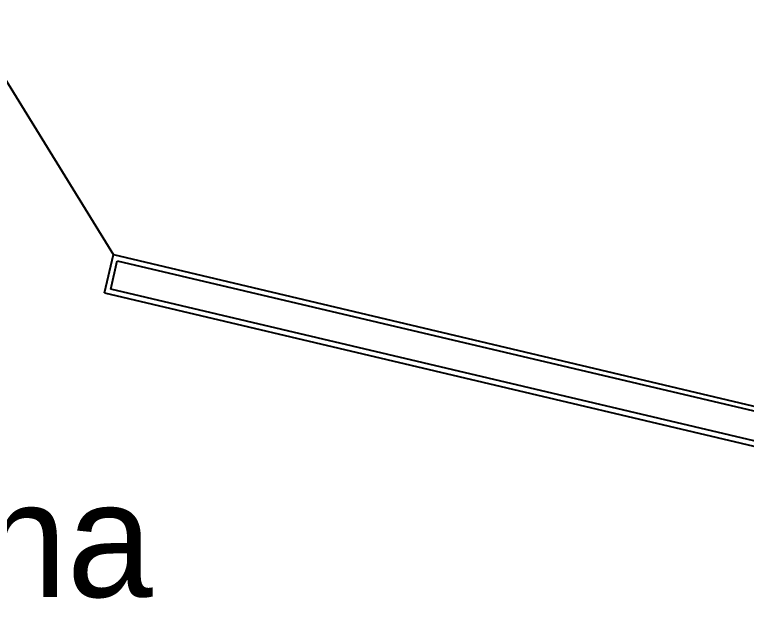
# Model space of a CAD drawing. Header units: feet. Extents: x -84 to 198, y -22 to 181.
# Drawn here: x 112.05 to 119.66, y 141.71 to 147.83 of the extents above; entities that cross this region are included whole.
import ezdxf
from ezdxf.enums import TextEntityAlignment as Align

# ---------------------------------------------------------------- set-up
doc = ezdxf.new("R2010")
doc.units = ezdxf.units.FT
doc.layers.add('A-LINEA', color=7, linetype='CONTINUOUS')
doc.layers.add('A-NOMBRE-ESPACIO', color=2, linetype='CONTINUOUS')

msp = doc.modelspace()

# ---------------------------------------------------------------- linework, layer by layer
at = {"layer": 'A-LINEA'}
for p, q in [((113.0839, 145.3322), (110.979, 148.7417)), ((112.9867, 144.9378), (113.08, 145.3378)), ((113.08, 145.3378), (123.1067, 142.9644)), ((113.0533, 144.9778), (113.12, 145.2711)), ((113.12, 145.2711), (123.1467, 142.9111)), ((112.9867, 144.9378), (126.6533, 141.7111)), ((126.6133, 141.7778), (113.0533, 144.9778))]:
    msp.add_line(p, q, dxfattribs=at)

# ---------------------------------------------------------------- texts
at = {"layer": 'A-NOMBRE-ESPACIO'}
msp.add_text('Cocina', height=1.2, dxfattribs=at).set_placement((110.992, 141.7778), align=Align.CENTER)

doc.saveas('drawing.dxf')
